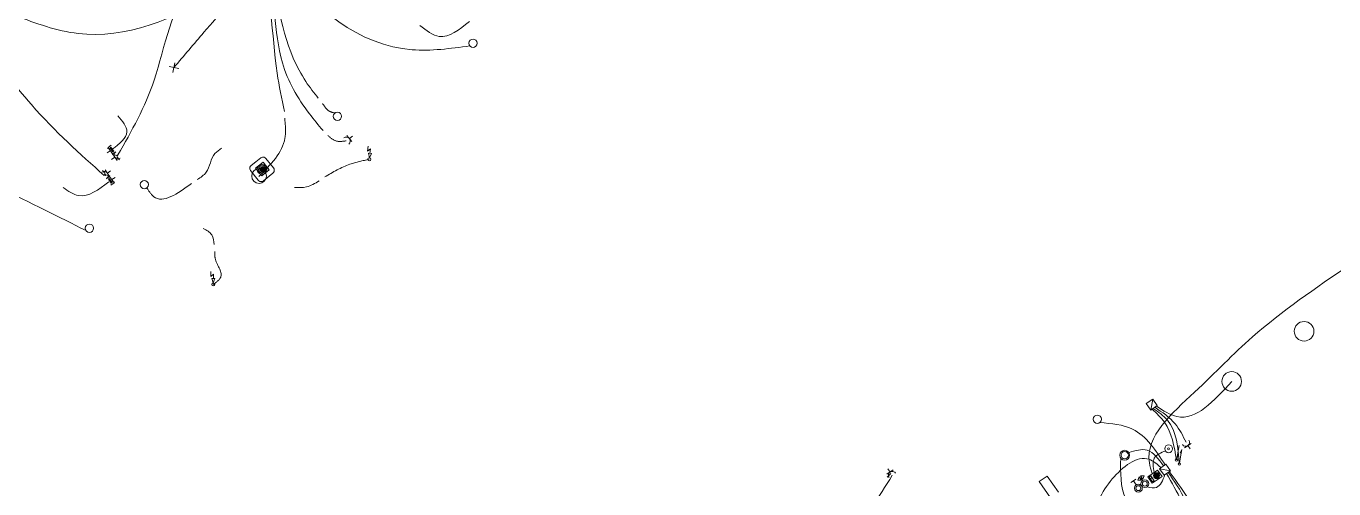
# Model space of a CAD drawing. Header units: metres. Extents: x 2747662.9 to 2747731.3, y 1250221.9 to 1250283.3.
# Drawn here: x 2747687.57 to 2747714.25, y 1250246.71 to 1250256.15 of the extents above; entities that cross this region are included whole.
import ezdxf

# ---------------------------------------------------------------- set-up
doc = ezdxf.new("R2010")
doc.units = ezdxf.units.M
doc.header["$MEASUREMENT"] = 0
doc.linetypes.add('EL_Boden', pattern=[900, 600, -300])
doc.linetypes.add('EL_Hohldecke', pattern=[1500, 600, -300, 0, -300, 0, -300])
doc.layers.add('___elektro', color=7, linetype='Continuous')
doc.layers.add('___sanitär', color=7, linetype='Continuous')

msp = doc.modelspace()

# ---------------------------------------------------------------- linework, layer by layer
at = {"color": 30, "linetype": 'Continuous', "lineweight": 0, "true_color": 0xff8d1c}
for p, q in [((2747711.097, 1250247.599), (2747711.062, 1250247.403)), ((2747711.044, 1250247.303), (2747711.044, 1250247.303)), ((2747711.062, 1250247.403), (2747711.048, 1250247.328)), ((2747711.048, 1250247.328), (2747711.086, 1250247.399)), ((2747711.086, 1250247.399), (2747711.062, 1250247.403)), ((2747711.106, 1250247.245), (2747711.141, 1250247.44)), ((2747711.155, 1250247.516), (2747711.117, 1250247.444)), ((2747711.117, 1250247.444), (2747711.141, 1250247.44)), ((2747711.141, 1250247.44), (2747711.155, 1250247.516)), ((2747711.101, 1250247.22), (2747711.101, 1250247.22))]:
    msp.add_line(p, q, dxfattribs=at)
for centre in [(2747711.044, 1250247.303), (2747711.101, 1250247.22)]:
    msp.add_circle(centre, 0.0253, dxfattribs=at)
for points, knots in [([(2747710.549, 1250247.019), (2747710.525, 1250247.094), (2747710.502, 1250247.17), (2747710.49, 1250247.244), (2747710.403, 1250247.787), (2747710.954, 1250248.255), (2747711.411, 1250248.682), (2747711.848, 1250249.091), (2747712.198, 1250249.463), (2747712.593, 1250249.811), (2747713.189, 1250250.337), (2747713.884, 1250250.808), (2747714.58, 1250251.279)], [0, 0, 0, 0, 1, 1, 1, 2, 2, 2, 3, 3, 3, 4, 4, 4, 4]), ([(2747712.17, 1250248.903), (2747711.806, 1250248.501), (2747711.442, 1250248.1), (2747711.053, 1250248.186), (2747710.915, 1250248.216), (2747710.774, 1250248.308), (2747710.634, 1250248.399)], [0, 0, 0, 0, 1, 1, 1, 2, 2, 2, 2]), ([(2747710.568, 1250248.354), (2747710.674, 1250248.279), (2747710.779, 1250248.204), (2747710.858, 1250248.112), (2747711.049, 1250247.886), (2747711.075, 1250247.553), (2747711.101, 1250247.22)], [0, 0, 0, 0, 1, 1, 1, 2, 2, 2, 2]), ([(2747711.238, 1250247.665), (2747711.172, 1250247.796), (2747711.107, 1250247.927), (2747711.016, 1250248.037), (2747710.903, 1250248.172), (2747710.752, 1250248.274), (2747710.601, 1250248.377)], [0, 0, 0, 0, 1, 1, 1, 2, 2, 2, 2]), ([(2747710.544, 1250248.337), (2747710.636, 1250248.253), (2747710.728, 1250248.168), (2747710.798, 1250248.07), (2747710.95, 1250247.856), (2747710.997, 1250247.58), (2747711.044, 1250247.303)], [0, 0, 0, 0, 1, 1, 1, 2, 2, 2, 2]), ([(2747709.477, 1250248.063), (2747709.715, 1250248.044), (2747709.953, 1250248.024), (2747710.149, 1250247.928), (2747710.429, 1250247.791), (2747710.621, 1250247.496), (2747710.813, 1250247.202)], [0, 0, 0, 0, 1, 1, 1, 2, 2, 2, 2]), ([(2747709.277, 1250246.089), (2747709.392, 1250246.366), (2747709.506, 1250246.642), (2747709.734, 1250246.914), (2747709.939, 1250247.158), (2747710.237, 1250247.399), (2747710.482, 1250247.315), (2747710.569, 1250247.286), (2747710.65, 1250247.215), (2747710.73, 1250247.145)], [0, 0, 0, 0, 1, 1, 1, 2, 2, 2, 3, 3, 3, 3]), ([(2747711.165, 1250245.72), (2747710.672, 1250245.922), (2747710.179, 1250246.124), (2747710.001, 1250246.516), (2747709.896, 1250246.747), (2747709.901, 1250247.044), (2747709.905, 1250247.341)], [0, 0, 0, 0, 1, 1, 1, 2, 2, 2, 2]), ([(2747710.07, 1250247.455), (2747710.202, 1250247.493), (2747710.334, 1250247.531), (2747710.443, 1250247.501), (2747710.578, 1250247.463), (2747710.679, 1250247.321), (2747710.78, 1250247.179)], [0, 0, 0, 0, 1, 1, 1, 2, 2, 2, 2]), ([(2747710.585, 1250247.045), (2747710.567, 1250247.154), (2747710.548, 1250247.262), (2747710.591, 1250247.337), (2747710.631, 1250247.409), (2747710.728, 1250247.449), (2747710.824, 1250247.49)], [0, 0, 0, 0, 1, 1, 1, 2, 2, 2, 2]), ([(2747708.387, 1250243.342), (2747708.664, 1250243.447), (2747708.942, 1250243.551), (2747709.18, 1250243.704), (2747709.558, 1250243.947), (2747709.836, 1250244.314), (2747710.257, 1250244.575), (2747710.669, 1250244.83), (2747711.217, 1250244.983), (2747711.339, 1250245.386), (2747711.381, 1250245.522), (2747711.373, 1250245.687), (2747711.347, 1250245.843), (2747711.274, 1250246.283), (2747711.056, 1250246.654), (2747710.838, 1250247.025)], [0, 0, 0, 0, 1, 1, 1, 2, 2, 2, 3, 3, 3, 4, 4, 4, 5, 5, 5, 5]), ([(2747712.119, 1250245.307), (2747712.075, 1250245.299), (2747712.031, 1250245.292), (2747711.991, 1250245.29), (2747711.548, 1250245.274), (2747711.436, 1250245.986), (2747711.226, 1250246.462), (2747711.124, 1250246.695), (2747710.997, 1250246.871), (2747710.871, 1250247.048)], [0, 0, 0, 0, 1, 1, 1, 2, 2, 2, 3, 3, 3, 3]), ([(2747711.875, 1250245.554), (2747711.831, 1250245.612), (2747711.788, 1250245.669), (2747711.747, 1250245.729), (2747711.598, 1250245.945), (2747711.483, 1250246.184), (2747711.348, 1250246.409), (2747711.211, 1250246.637), (2747711.053, 1250246.85), (2747710.895, 1250247.064)], [0, 0, 0, 0, 1, 1, 1, 2, 2, 2, 3, 3, 3, 3]), ([(2747710.443, 1250246.752), (2747710.513, 1250246.738), (2747710.582, 1250246.725), (2747710.635, 1250246.743), (2747710.72, 1250246.773), (2747710.763, 1250246.888), (2747710.805, 1250247.002)], [0, 0, 0, 0, 1, 1, 1, 2, 2, 2, 2])]:
    msp.add_open_spline(points, degree=3, knots=knots, dxfattribs=at)
at = {"color": 30, "linetype": 'EL_Boden', "lineweight": 0, "true_color": 0xff8d1c}
msp.add_open_spline([(2747705.243, 1250246.989), (2747704.968, 1250246.543), (2747704.693, 1250246.097), (2747704.294, 1250245.833), (2747703.923, 1250245.588), (2747703.445, 1250245.5), (2747702.967, 1250245.412)], degree=3, knots=[0, 0, 0, 0, 1, 1, 1, 2, 2, 2, 2], dxfattribs=at)
at = {"layer": '___elektro', "color": 30, "linetype": 'Continuous', "lineweight": 0, "true_color": 0xff8d1c}
for p, q in [((2747696.635, 1250255.866), (2747696.635, 1250255.866)), ((2747696.754, 1250255.853), (2747696.754, 1250255.853)), ((2747696.622, 1250255.747), (2747696.622, 1250255.747)), ((2747696.741, 1250255.733), (2747696.741, 1250255.733)), ((2747696.741, 1250255.733), (2747696.741, 1250255.733)), ((2747696.741, 1250255.733), (2747696.741, 1250255.733)), ((2747690.682, 1250255.288), (2747690.485, 1250255.324)), ((2747690.565, 1250255.207), (2747690.601, 1250255.404)), ((2747690.583, 1250255.306), (2747690.583, 1250255.306)), ((2747693.855, 1250254.257), (2747693.855, 1250254.257)), ((2747693.868, 1250254.377), (2747693.868, 1250254.377)), ((2747693.974, 1250254.244), (2747693.974, 1250254.244)), ((2747693.974, 1250254.244), (2747693.974, 1250254.244)), ((2747693.974, 1250254.244), (2747693.974, 1250254.244)), ((2747693.988, 1250254.364), (2747693.988, 1250254.364)), ((2747689.241, 1250253.675), (2747689.306, 1250253.72)), ((2747689.241, 1250253.675), (2747689.306, 1250253.72)), ((2747694.216, 1250253.795), (2747694.115, 1250253.92)), ((2747694.165, 1250253.857), (2747694.228, 1250253.907)), ((2747694.228, 1250253.907), (2747694.228, 1250253.907)), ((2747694.228, 1250253.907), (2747694.228, 1250253.907)), ((2747694.535, 1250253.597), (2747694.547, 1250253.703)), ((2747689.286, 1250253.609), (2747689.22, 1250253.563)), ((2747689.286, 1250253.609), (2747689.22, 1250253.563)), ((2747689.22, 1250253.563), (2747689.22, 1250253.563)), ((2747689.22, 1250253.563), (2747689.22, 1250253.563)), ((2747689.286, 1250253.645), (2747689.224, 1250253.663)), ((2747689.286, 1250253.645), (2747689.224, 1250253.663)), ((2747689.332, 1250253.543), (2747689.241, 1250253.675)), ((2747689.332, 1250253.543), (2747689.241, 1250253.675)), ((2747689.377, 1250253.477), (2747689.311, 1250253.432)), ((2747689.377, 1250253.477), (2747689.311, 1250253.432)), ((2747689.311, 1250253.432), (2747689.312, 1250253.432)), ((2747689.311, 1250253.432), (2747689.312, 1250253.432)), ((2747689.311, 1250253.432), (2747689.312, 1250253.432)), ((2747689.311, 1250253.432), (2747689.312, 1250253.432)), ((2747689.329, 1250253.529), (2747689.332, 1250253.543)), ((2747689.329, 1250253.529), (2747689.332, 1250253.543)), ((2747689.417, 1250253.513), (2747689.329, 1250253.529)), ((2747689.417, 1250253.513), (2747689.329, 1250253.529)), ((2747689.397, 1250253.589), (2747689.332, 1250253.543)), ((2747689.397, 1250253.589), (2747689.332, 1250253.543)), ((2747689.332, 1250253.543), (2747689.423, 1250253.411)), ((2747689.332, 1250253.543), (2747689.423, 1250253.411)), ((2747689.422, 1250253.484), (2747689.475, 1250253.424)), ((2747689.422, 1250253.484), (2747689.475, 1250253.424)), ((2747694.594, 1250253.644), (2747694.535, 1250253.597)), ((2747694.613, 1250253.552), (2747694.555, 1250253.558)), ((2747694.574, 1250253.463), (2747694.555, 1250253.558)), ((2747694.571, 1250253.433), (2747694.571, 1250253.433)), ((2747694.574, 1250253.463), (2747694.613, 1250253.552)), ((2747694.584, 1250253.555), (2747694.594, 1250253.644)), ((2747689.183, 1250253.144), (2747689.129, 1250253.204)), ((2747689.272, 1250253.084), (2747689.181, 1250253.216)), ((2747689.227, 1250253.15), (2747689.293, 1250253.196)), ((2747689.293, 1250253.196), (2747689.293, 1250253.196)), ((2747689.293, 1250253.196), (2747689.293, 1250253.196)), ((2747689.187, 1250253.114), (2747689.275, 1250253.098)), ((2747689.207, 1250253.039), (2747689.272, 1250253.084)), ((2747689.275, 1250253.098), (2747689.272, 1250253.084)), ((2747689.272, 1250253.084), (2747689.364, 1250252.953)), ((2747689.364, 1250252.953), (2747689.298, 1250252.907)), ((2747689.318, 1250253.018), (2747689.384, 1250253.064)), ((2747689.319, 1250252.982), (2747689.38, 1250252.964)), ((2747689.384, 1250253.064), (2747689.384, 1250253.064)), ((2747689.93, 1250252.985), (2747689.93, 1250252.985)), ((2747690.049, 1250252.967), (2747690.049, 1250252.967)), ((2747689.913, 1250252.866), (2747689.913, 1250252.866)), ((2747690.032, 1250252.848), (2747690.032, 1250252.848)), ((2747690.032, 1250252.848), (2747690.032, 1250252.848)), ((2747690.032, 1250252.848), (2747690.032, 1250252.848)), ((2747688.812, 1250252.098), (2747688.813, 1250252.098)), ((2747688.791, 1250251.98), (2747688.791, 1250251.98)), ((2747688.909, 1250251.959), (2747688.909, 1250251.959)), ((2747688.909, 1250251.959), (2747688.909, 1250251.959)), ((2747688.909, 1250251.959), (2747688.909, 1250251.959)), ((2747688.931, 1250252.077), (2747688.931, 1250252.077)), ((2747691.337, 1250251.041), (2747691.339, 1250251.148)), ((2747691.391, 1250251.093), (2747691.337, 1250251.041)), ((2747691.389, 1250251.004), (2747691.391, 1250251.093)), ((2747691.418, 1250251.003), (2747691.36, 1250251.004)), ((2747691.387, 1250250.912), (2747691.36, 1250251.004)), ((2747691.386, 1250250.881), (2747691.386, 1250250.881)), ((2747691.387, 1250250.912), (2747691.418, 1250251.003)), ((2747710.559, 1250248.542), (2747710.427, 1250248.451)), ((2747710.427, 1250248.451), (2747710.518, 1250248.32)), ((2747710.439, 1250248.435), (2747710.439, 1250248.435)), ((2747710.444, 1250248.462), (2747710.444, 1250248.463)), ((2747710.45, 1250248.418), (2747710.45, 1250248.418)), ((2747710.46, 1250248.474), (2747710.46, 1250248.474)), ((2747710.461, 1250248.402), (2747710.462, 1250248.402)), ((2747710.473, 1250248.385), (2747710.473, 1250248.385)), ((2747710.477, 1250248.485), (2747710.477, 1250248.485)), ((2747710.484, 1250248.369), (2747710.484, 1250248.369)), ((2747710.493, 1250248.497), (2747710.493, 1250248.497)), ((2747710.496, 1250248.352), (2747710.496, 1250248.352)), ((2747710.51, 1250248.508), (2747710.51, 1250248.508)), ((2747710.518, 1250248.32), (2747710.559, 1250248.542)), ((2747710.518, 1250248.32), (2747710.65, 1250248.411)), ((2747710.526, 1250248.519), (2747710.526, 1250248.519)), ((2747710.542, 1250248.531), (2747710.542, 1250248.531)), ((2747710.65, 1250248.411), (2747710.559, 1250248.542)), ((2747710.568, 1250248.354), (2747710.568, 1250248.354)), ((2747710.57, 1250248.526), (2747710.57, 1250248.526)), ((2747710.582, 1250248.509), (2747710.582, 1250248.509)), ((2747710.584, 1250248.365), (2747710.584, 1250248.365)), ((2747710.593, 1250248.493), (2747710.593, 1250248.493)), ((2747710.601, 1250248.377), (2747710.601, 1250248.377)), ((2747710.604, 1250248.476), (2747710.604, 1250248.476)), ((2747710.616, 1250248.46), (2747710.616, 1250248.46)), ((2747710.617, 1250248.388), (2747710.617, 1250248.388)), ((2747710.627, 1250248.444), (2747710.627, 1250248.444)), ((2747710.634, 1250248.399), (2747710.634, 1250248.399)), ((2747710.639, 1250248.427), (2747710.639, 1250248.427)), ((2747709.38, 1250248.203), (2747709.38, 1250248.203)), ((2747709.498, 1250248.181), (2747709.498, 1250248.181)), ((2747710.507, 1250248.336), (2747710.507, 1250248.336)), ((2747710.535, 1250248.331), (2747710.535, 1250248.331)), ((2747710.551, 1250248.342), (2747710.551, 1250248.342)), ((2747709.358, 1250248.085), (2747709.358, 1250248.085)), ((2747709.477, 1250248.063), (2747709.477, 1250248.063)), ((2747709.477, 1250248.063), (2747709.477, 1250248.063)), ((2747709.477, 1250248.063), (2747709.477, 1250248.063)), ((2747710.837, 1250247.596), (2747710.837, 1250247.596)), ((2747710.948, 1250247.576), (2747710.948, 1250247.576)), ((2747711.21, 1250247.549), (2747711.342, 1250247.64)), ((2747711.276, 1250247.594), (2747711.322, 1250247.529)), ((2747709.905, 1250247.341), (2747709.905, 1250247.341)), ((2747709.905, 1250247.341), (2747709.905, 1250247.341)), ((2747709.93, 1250247.48), (2747709.93, 1250247.48)), ((2747709.987, 1250247.398), (2747709.987, 1250247.398)), ((2747710.044, 1250247.316), (2747710.044, 1250247.316)), ((2747710.07, 1250247.455), (2747710.07, 1250247.455)), ((2747710.817, 1250247.485), (2747710.817, 1250247.485)), ((2747710.928, 1250247.465), (2747710.928, 1250247.465)), ((2747711.322, 1250247.529), (2747711.322, 1250247.529)), ((2747711.322, 1250247.529), (2747711.322, 1250247.529)), ((2747705.264, 1250247.1), (2747705.132, 1250247.009)), ((2747705.137, 1250246.949), (2747705.212, 1250247.022)), ((2747705.198, 1250247.055), (2747705.152, 1250247.121)), ((2747705.152, 1250247.121), (2747705.152, 1250247.121)), ((2747705.152, 1250247.121), (2747705.152, 1250247.121)), ((2747705.198, 1250247.055), (2747705.198, 1250247.055)), ((2747710.656, 1250247.094), (2747710.459, 1250246.957)), ((2747710.574, 1250247.037), (2747710.574, 1250247.037)), ((2747710.608, 1250247.024), (2747710.665, 1250246.941)), ((2747710.616, 1250247.029), (2747710.673, 1250246.947)), ((2747710.624, 1250247.035), (2747710.681, 1250246.953)), ((2747710.638, 1250247.032), (2747710.684, 1250246.967)), ((2747710.652, 1250247.03), (2747710.686, 1250246.981)), ((2747710.748, 1250246.962), (2747710.656, 1250247.094)), ((2747710.672, 1250247.019), (2747710.683, 1250247.003)), ((2747710.829, 1250247.213), (2747710.698, 1250247.122)), ((2747710.698, 1250247.122), (2747710.789, 1250246.991)), ((2747710.698, 1250247.122), (2747710.92, 1250247.082)), ((2747710.702, 1250247.028), (2747710.702, 1250247.028)), ((2747710.709, 1250247.106), (2747710.709, 1250247.106)), ((2747710.714, 1250247.134), (2747710.714, 1250247.134)), ((2747710.72, 1250247.089), (2747710.72, 1250247.089)), ((2747710.73, 1250247.145), (2747710.731, 1250247.145)), ((2747710.732, 1250247.073), (2747710.732, 1250247.073)), ((2747710.743, 1250247.057), (2747710.743, 1250247.057)), ((2747710.747, 1250247.156), (2747710.747, 1250247.156)), ((2747710.755, 1250247.04), (2747710.755, 1250247.04)), ((2747710.763, 1250247.168), (2747710.763, 1250247.168)), ((2747710.766, 1250247.024), (2747710.766, 1250247.024)), ((2747710.78, 1250247.179), (2747710.78, 1250247.179)), ((2747710.789, 1250246.991), (2747710.92, 1250247.082)), ((2747710.796, 1250247.191), (2747710.796, 1250247.191)), ((2747710.813, 1250247.202), (2747710.813, 1250247.202)), ((2747710.92, 1250247.082), (2747710.829, 1250247.213)), ((2747710.838, 1250247.025), (2747710.838, 1250247.025)), ((2747710.84, 1250247.197), (2747710.841, 1250247.197)), ((2747710.852, 1250247.18), (2747710.852, 1250247.181)), ((2747710.854, 1250247.036), (2747710.854, 1250247.036)), ((2747710.863, 1250247.164), (2747710.863, 1250247.164)), ((2747710.871, 1250247.048), (2747710.871, 1250247.048)), ((2747710.875, 1250247.148), (2747710.875, 1250247.148)), ((2747710.886, 1250247.131), (2747710.886, 1250247.131)), ((2747710.887, 1250247.059), (2747710.887, 1250247.059)), ((2747710.897, 1250247.115), (2747710.897, 1250247.115)), ((2747710.904, 1250247.07), (2747710.904, 1250247.07)), ((2747710.909, 1250247.098), (2747710.909, 1250247.098)), ((2747710.164, 1250246.874), (2747710.115, 1250246.84)), ((2747710.164, 1250246.874), (2747710.213, 1250246.908)), ((2747710.221, 1250246.792), (2747710.164, 1250246.874)), ((2747710.221, 1250246.792), (2747710.221, 1250246.792)), ((2747710.252, 1250246.887), (2747710.279, 1250246.954)), ((2747710.252, 1250246.887), (2747710.324, 1250246.888)), ((2747710.324, 1250246.888), (2747710.279, 1250246.954)), ((2747710.302, 1250246.921), (2747710.335, 1250246.944)), ((2747710.384, 1250246.978), (2747710.312, 1250246.977)), ((2747710.357, 1250246.911), (2747710.312, 1250246.977)), ((2747710.318, 1250246.932), (2747710.352, 1250246.883)), ((2747710.332, 1250246.772), (2747710.332, 1250246.772)), ((2747710.332, 1250246.772), (2747710.332, 1250246.772)), ((2747710.352, 1250246.883), (2747710.352, 1250246.883)), ((2747710.384, 1250246.978), (2747710.357, 1250246.911)), ((2747710.443, 1250246.752), (2747710.443, 1250246.752)), ((2747710.459, 1250246.957), (2747710.55, 1250246.826)), ((2747710.464, 1250246.863), (2747710.464, 1250246.863)), ((2747710.505, 1250246.891), (2747710.505, 1250246.891)), ((2747710.51, 1250246.919), (2747710.543, 1250246.942)), ((2747710.55, 1250246.826), (2747710.748, 1250246.962)), ((2747710.586, 1250246.984), (2747710.62, 1250246.935)), ((2747710.589, 1250246.998), (2747710.634, 1250246.933)), ((2747710.589, 1250246.962), (2747710.601, 1250246.946)), ((2747710.591, 1250247.012), (2747710.648, 1250246.93)), ((2747710.6, 1250247.018), (2747710.657, 1250246.936)), ((2747710.665, 1250246.905), (2747710.665, 1250246.905)), ((2747710.777, 1250247.007), (2747710.777, 1250247.007)), ((2747710.805, 1250247.002), (2747710.805, 1250247.002)), ((2747710.822, 1250247.014), (2747710.822, 1250247.014))]:
    msp.add_line(p, q, dxfattribs=at)
for points in [[(2747689.299, 1250253.678), (2747689.356, 1250253.596), (2747689.339, 1250253.585), (2747689.282, 1250253.667)], [(2747689.299, 1250253.678), (2747689.356, 1250253.596), (2747689.339, 1250253.585), (2747689.282, 1250253.667)], [(2747689.305, 1250252.949), (2747689.248, 1250253.031), (2747689.265, 1250253.042), (2747689.322, 1250252.96)], [(2747710.487, 1250246.952), (2747710.555, 1250246.853), (2747710.588, 1250246.876), (2747710.52, 1250246.975)]]:
    msp.add_lwpolyline(points, close=True, dxfattribs=at)
for centre, radius in [((2747696.688, 1250255.8), 0.085), ((2747693.921, 1250254.31), 0.085), ((2747689.427, 1250253.511), 0.01), ((2747689.427, 1250253.511), 0.01), ((2747694.571, 1250253.433), 0.0303), ((2747692.321, 1250253.091), 0.15), ((2747689.178, 1250253.116), 0.01), ((2747689.981, 1250252.917), 0.085), ((2747688.861, 1250252.028), 0.085), ((2747691.386, 1250250.881), 0.0303), ((2747713.648, 1250249.926), 0.2), ((2747712.17, 1250248.903), 0.2), ((2747709.428, 1250248.133), 0.085), ((2747710.883, 1250247.53), 0.08), ((2747709.987, 1250247.398), 0.1), ((2747709.987, 1250247.398), 0.075), ((2747710.883, 1250247.53), 0.02), ((2747710.636, 1250246.982), 0.06), ((2747710.266, 1250246.726), 0.08), ((2747710.266, 1250246.726), 0.05), ((2747710.398, 1250246.817), 0.08), ((2747710.398, 1250246.817), 0.05)]:
    msp.add_circle(centre, radius, dxfattribs=at)
for centre, start, end in [((2747694.103, 1250253.807), 308.7099, 128.7099), ((2747689.443, 1250253.523), 124.7099, 304.7099), ((2747689.443, 1250253.523), 124.7099, 304.7099), ((2747689.161, 1250253.104), 304.7099, 124.7099), ((2747711.231, 1250247.66), 214.7099, 34.7099), ((2747705.243, 1250246.989), 34.7099, 214.7099)]:
    msp.add_arc(centre, 0.08, start, end, dxfattribs=at)
for points, knots in [([(2747693.53, 1250254.679), (2747693.443, 1250254.79), (2747693.355, 1250254.9), (2747693.277, 1250255.018), (2747693.177, 1250255.169), (2747693.092, 1250255.331), (2747693.021, 1250255.497), (2747692.731, 1250256.167), (2747692.658, 1250256.886), (2747692.586, 1250257.655), (2747692.569, 1250257.837), (2747692.552, 1250258.02), (2747692.607, 1250258.174), (2747692.678, 1250258.369), (2747692.868, 1250258.514), (2747693.057, 1250258.66)], [0, 0, 0, 0, 1, 1, 1, 2, 2, 2, 3, 3, 3, 4, 4, 4, 5, 5, 5, 5]), ([(2747696.622, 1250255.747), (2747696.227, 1250255.692), (2747695.832, 1250255.637), (2747695.443, 1250255.669), (2747694.39, 1250255.754), (2747693.384, 1250256.475), (2747692.84, 1250257.531), (2747692.729, 1250257.746), (2747692.638, 1250257.974), (2747692.689, 1250258.164), (2747692.737, 1250258.341), (2747692.909, 1250258.485), (2747693.082, 1250258.628)], [0, 0, 0, 0, 1, 1, 1, 2, 2, 2, 3, 3, 3, 4, 4, 4, 4]), ([(2747690.583, 1250255.306), (2747690.791, 1250255.549), (2747690.998, 1250255.791), (2747691.198, 1250256.024), (2747691.357, 1250256.211), (2747691.511, 1250256.391), (2747691.689, 1250256.6), (2747691.942, 1250256.897), (2747692.244, 1250257.252), (2747692.133, 1250257.584), (2747692.12, 1250257.623), (2747692.102, 1250257.662), (2747692.083, 1250257.7)], [0, 0, 0, 0, 1, 1, 1, 2, 2, 2, 3, 3, 3, 4, 4, 4, 4]), ([(2747692.841, 1250254.41), (2747692.785, 1250254.668), (2747692.729, 1250254.925), (2747692.69, 1250255.19), (2747692.571, 1250255.993), (2747692.609, 1250256.859), (2747692.216, 1250257.557), (2747692.184, 1250257.614), (2747692.149, 1250257.669), (2747692.114, 1250257.725)], [0, 0, 0, 0, 1, 1, 1, 2, 2, 2, 3, 3, 3, 3]), ([(2747693.627, 1250254.018), (2747693.532, 1250254.131), (2747693.438, 1250254.244), (2747693.348, 1250254.361), (2747693.11, 1250254.675), (2747692.908, 1250255.024), (2747692.798, 1250255.403), (2747692.612, 1250256.038), (2747692.685, 1250256.759), (2747692.388, 1250257.336), (2747692.316, 1250257.475), (2747692.223, 1250257.606), (2747692.13, 1250257.738)], [0, 0, 0, 0, 1, 1, 1, 2, 2, 2, 3, 3, 3, 4, 4, 4, 4]), ([(2747687.354, 1250256.362), (2747687.771, 1250256.206), (2747688.189, 1250256.049), (2747688.628, 1250255.999), (2747689.581, 1250255.89), (2747690.632, 1250256.284), (2747691.39, 1250256.82), (2747691.573, 1250256.949), (2747691.739, 1250257.087), (2747691.916, 1250257.275), (2747692.015, 1250257.381), (2747692.119, 1250257.504), (2747692.089, 1250257.627), (2747692.084, 1250257.647), (2747692.076, 1250257.667), (2747692.068, 1250257.688)], [0, 0, 0, 0, 1, 1, 1, 2, 2, 2, 3, 3, 3, 4, 4, 4, 5, 5, 5, 5]), ([(2747689.443, 1250253.523), (2747689.719, 1250254.008), (2747689.995, 1250254.493), (2747690.18, 1250255.045), (2747690.414, 1250255.739), (2747690.503, 1250256.54), (2747691.006, 1250257.007), (2747691.156, 1250257.147), (2747691.343, 1250257.257), (2747691.531, 1250257.367)], [0, 0, 0, 0, 1, 1, 1, 2, 2, 2, 3, 3, 3, 3]), ([(2747696.615, 1250256.242), (2747696.408, 1250256.077), (2747696.201, 1250255.912), (2747695.999, 1250255.939), (2747695.866, 1250255.958), (2747695.735, 1250256.061), (2747695.604, 1250256.164)], [0, 0, 0, 0, 1, 1, 1, 2, 2, 2, 2]), ([(2747689.161, 1250253.104), (2747688.665, 1250253.545), (2747688.17, 1250253.985), (2747687.676, 1250254.549), (2747687.331, 1250254.942), (2747686.988, 1250255.395), (2747686.547, 1250255.449), (2747686.32, 1250255.477), (2747686.066, 1250255.399), (2747685.813, 1250255.321)], [0, 0, 0, 0, 1, 1, 1, 2, 2, 2, 3, 3, 3, 3]), ([(2747688.791, 1250251.98), (2747688.239, 1250252.257), (2747687.688, 1250252.534), (2747686.988, 1250252.874), (2747686.148, 1250253.281), (2747685.094, 1250253.78), (2747685.227, 1250254.529), (2747685.257, 1250254.693), (2747685.343, 1250254.87), (2747685.462, 1250255.005), (2747685.531, 1250255.084), (2747685.612, 1250255.149), (2747685.693, 1250255.214)], [0, 0, 0, 0, 1, 1, 1, 2, 2, 2, 3, 3, 3, 4, 4, 4, 4]), ([(2747689.327, 1250253.637), (2747689.475, 1250253.752), (2747689.624, 1250253.866), (2747689.626, 1250253.994), (2747689.627, 1250254.097), (2747689.534, 1250254.208), (2747689.441, 1250254.319)], [0, 0, 0, 0, 1, 1, 1, 2, 2, 2, 2]), ([(2747691.061, 1250253.019), (2747691.13, 1250253.063), (2747691.198, 1250253.108), (2747691.244, 1250253.17), (2747691.324, 1250253.28), (2747691.333, 1250253.446), (2747691.42, 1250253.55), (2747691.457, 1250253.594), (2747691.508, 1250253.627), (2747691.558, 1250253.66)], [0, 0, 0, 0, 1, 1, 1, 2, 2, 2, 3, 3, 3, 3]), ([(2747689.254, 1250252.973), (2747689.047, 1250252.815), (2747688.84, 1250252.657), (2747688.639, 1250252.694), (2747688.532, 1250252.713), (2747688.428, 1250252.786), (2747688.323, 1250252.859)], [0, 0, 0, 0, 1, 1, 1, 2, 2, 2, 2]), ([(2747693.547, 1250252.995), (2747693.463, 1250252.942), (2747693.379, 1250252.89), (2747693.287, 1250252.869), (2747693.209, 1250252.851), (2747693.126, 1250252.855), (2747693.043, 1250252.859)], [0, 0, 0, 0, 1, 1, 1, 2, 2, 2, 2]), ([(2747691.408, 1250251.693), (2747691.399, 1250251.765), (2747691.39, 1250251.837), (2747691.355, 1250251.891), (2747691.317, 1250251.949), (2747691.25, 1250251.987), (2747691.183, 1250252.024)], [0, 0, 0, 0, 1, 1, 1, 2, 2, 2, 2])]:
    msp.add_open_spline(points, degree=3, knots=knots, dxfattribs=at)
at = {"layer": '___elektro', "color": 30, "linetype": 'EL_Hohldecke', "lineweight": 0, "true_color": 0xff8d1c}
for points, knots in [([(2747693.868, 1250254.377), (2747693.827, 1250254.387), (2747693.785, 1250254.397), (2747693.751, 1250254.418), (2747693.695, 1250254.451), (2747693.657, 1250254.511), (2747693.619, 1250254.57)], [0, 0, 0, 0, 1, 1, 1, 2, 2, 2, 2]), ([(2747692.318, 1250253.082), (2747692.559, 1250253.324), (2747692.799, 1250253.566), (2747692.85, 1250253.866), (2747692.872, 1250253.994), (2747692.859, 1250254.132), (2747692.846, 1250254.27)], [0, 0, 0, 0, 1, 1, 1, 2, 2, 2, 2]), ([(2747694.101, 1250253.81), (2747694.032, 1250253.8), (2747693.963, 1250253.79), (2747693.901, 1250253.806), (2747693.837, 1250253.824), (2747693.781, 1250253.871), (2747693.725, 1250253.918)], [0, 0, 0, 0, 1, 1, 1, 2, 2, 2, 2]), ([(2747693.662, 1250253.074), (2747693.829, 1250253.171), (2747693.996, 1250253.268), (2747694.176, 1250253.331), (2747694.303, 1250253.376), (2747694.437, 1250253.405), (2747694.571, 1250253.433)], [0, 0, 0, 0, 1, 1, 1, 2, 2, 2, 2]), ([(2747690.032, 1250252.848), (2747690.077, 1250252.78), (2747690.122, 1250252.711), (2747690.175, 1250252.67), (2747690.364, 1250252.524), (2747690.655, 1250252.733), (2747690.945, 1250252.941)], [0, 0, 0, 0, 1, 1, 1, 2, 2, 2, 2]), ([(2747691.386, 1250250.881), (2747691.456, 1250250.932), (2747691.526, 1250250.982), (2747691.544, 1250251.043), (2747691.576, 1250251.148), (2747691.453, 1250251.283), (2747691.426, 1250251.414), (2747691.417, 1250251.461), (2747691.419, 1250251.508), (2747691.422, 1250251.554)], [0, 0, 0, 0, 1, 1, 1, 2, 2, 2, 3, 3, 3, 3])]:
    msp.add_open_spline(points, degree=3, knots=knots, dxfattribs=at)
at = {"layer": '___sanitär', "color": 106, "linetype": 'Continuous', "lineweight": 0, "true_color": 0x008a1e}
for p, q in [((2747692.257, 1250253.385), (2747692.355, 1250253.463)), ((2747692.257, 1250253.385), (2747692.355, 1250253.463)), ((2747692.372, 1250253.473), (2747692.355, 1250253.463)), ((2747692.372, 1250253.473), (2747692.355, 1250253.463)), ((2747692.355, 1250253.463), (2747692.355, 1250253.463)), ((2747692.39, 1250253.479), (2747692.372, 1250253.473)), ((2747692.39, 1250253.479), (2747692.372, 1250253.473)), ((2747692.41, 1250253.479), (2747692.39, 1250253.479)), ((2747692.41, 1250253.479), (2747692.39, 1250253.479)), ((2747692.429, 1250253.475), (2747692.41, 1250253.479)), ((2747692.429, 1250253.475), (2747692.41, 1250253.479)), ((2747692.446, 1250253.465), (2747692.429, 1250253.475)), ((2747692.446, 1250253.465), (2747692.429, 1250253.475)), ((2747692.46, 1250253.452), (2747692.446, 1250253.465)), ((2747692.46, 1250253.452), (2747692.446, 1250253.465)), ((2747692.46, 1250253.452), (2747692.46, 1250253.452)), ((2747692.46, 1250253.452), (2747692.617, 1250253.256)), ((2747692.46, 1250253.452), (2747692.617, 1250253.256)), ((2747692.136, 1250253.275), (2747692.132, 1250253.256)), ((2747692.136, 1250253.275), (2747692.132, 1250253.256)), ((2747692.132, 1250253.256), (2747692.132, 1250253.237)), ((2747692.132, 1250253.256), (2747692.132, 1250253.237)), ((2747692.132, 1250253.237), (2747692.137, 1250253.218)), ((2747692.132, 1250253.237), (2747692.137, 1250253.218)), ((2747692.146, 1250253.292), (2747692.136, 1250253.275)), ((2747692.146, 1250253.292), (2747692.136, 1250253.275)), ((2747692.137, 1250253.218), (2747692.148, 1250253.202)), ((2747692.137, 1250253.218), (2747692.148, 1250253.202)), ((2747692.159, 1250253.306), (2747692.146, 1250253.292)), ((2747692.159, 1250253.306), (2747692.146, 1250253.292)), ((2747692.148, 1250253.202), (2747692.148, 1250253.202)), ((2747692.305, 1250253.006), (2747692.148, 1250253.202)), ((2747692.305, 1250253.006), (2747692.148, 1250253.202)), ((2747692.159, 1250253.306), (2747692.257, 1250253.385)), ((2747692.159, 1250253.306), (2747692.257, 1250253.385)), ((2747692.159, 1250253.306), (2747692.159, 1250253.306)), ((2747692.249, 1250253.25), (2747692.405, 1250253.376)), ((2747692.405, 1250253.376), (2747692.249, 1250253.25)), ((2747692.249, 1250253.25), (2747692.375, 1250253.094)), ((2747692.249, 1250253.25), (2747692.375, 1250253.094)), ((2747692.249, 1250253.25), (2747692.249, 1250253.25)), ((2747692.257, 1250253.385), (2747692.257, 1250253.385)), ((2747692.335, 1250253.225), (2747692.368, 1250253.184)), ((2747692.378, 1250253.276), (2747692.337, 1250253.243)), ((2747692.373, 1250253.188), (2747692.34, 1250253.228)), ((2747692.341, 1250253.238), (2747692.382, 1250253.271)), ((2747692.352, 1250253.224), (2747692.37, 1250253.2)), ((2747692.377, 1250253.259), (2747692.353, 1250253.241)), ((2747692.375, 1250253.204), (2747692.356, 1250253.227)), ((2747692.357, 1250253.236), (2747692.381, 1250253.255)), ((2747692.358, 1250253.24), (2747692.363, 1250253.244)), ((2747692.361, 1250253.224), (2747692.366, 1250253.228)), ((2747692.375, 1250253.243), (2747692.37, 1250253.238)), ((2747692.37, 1250253.212), (2747692.375, 1250253.215)), ((2747692.374, 1250253.234), (2747692.379, 1250253.238)), ((2747692.375, 1250253.094), (2747692.53, 1250253.22)), ((2747692.53, 1250253.22), (2747692.375, 1250253.094)), ((2747692.423, 1250253.219), (2747692.382, 1250253.187)), ((2747692.407, 1250253.222), (2747692.384, 1250253.203)), ((2747692.384, 1250253.203), (2747692.388, 1250253.207)), ((2747692.39, 1250253.224), (2747692.385, 1250253.22)), ((2747692.386, 1250253.182), (2747692.427, 1250253.215)), ((2747692.387, 1250253.198), (2747692.411, 1250253.217)), ((2747692.389, 1250253.254), (2747692.408, 1250253.23)), ((2747692.389, 1250253.215), (2747692.394, 1250253.219)), ((2747692.39, 1250253.235), (2747692.39, 1250253.235)), ((2747692.39, 1250253.235), (2747692.39, 1250253.235)), ((2747692.392, 1250253.27), (2747692.424, 1250253.229)), ((2747692.413, 1250253.234), (2747692.394, 1250253.257)), ((2747692.429, 1250253.233), (2747692.396, 1250253.274)), ((2747692.405, 1250253.376), (2747692.53, 1250253.22)), ((2747692.405, 1250253.376), (2747692.53, 1250253.22)), ((2747692.405, 1250253.376), (2747692.405, 1250253.376)), ((2747692.53, 1250253.22), (2747692.531, 1250253.22)), ((2747692.605, 1250253.151), (2747692.619, 1250253.165)), ((2747692.605, 1250253.151), (2747692.619, 1250253.165)), ((2747692.617, 1250253.256), (2747692.617, 1250253.256)), ((2747692.627, 1250253.239), (2747692.617, 1250253.256)), ((2747692.627, 1250253.239), (2747692.617, 1250253.256)), ((2747692.619, 1250253.165), (2747692.628, 1250253.182)), ((2747692.619, 1250253.165), (2747692.628, 1250253.182)), ((2747692.632, 1250253.221), (2747692.627, 1250253.239)), ((2747692.632, 1250253.221), (2747692.627, 1250253.239)), ((2747692.628, 1250253.182), (2747692.633, 1250253.201)), ((2747692.628, 1250253.182), (2747692.633, 1250253.201)), ((2747692.633, 1250253.201), (2747692.632, 1250253.221)), ((2747692.633, 1250253.201), (2747692.632, 1250253.221)), ((2747692.305, 1250253.006), (2747692.305, 1250253.006)), ((2747692.305, 1250253.006), (2747692.319, 1250252.992)), ((2747692.305, 1250253.006), (2747692.319, 1250252.992)), ((2747692.319, 1250252.992), (2747692.336, 1250252.983)), ((2747692.319, 1250252.992), (2747692.336, 1250252.983)), ((2747692.336, 1250252.983), (2747692.354, 1250252.978)), ((2747692.336, 1250252.983), (2747692.354, 1250252.978)), ((2747692.354, 1250252.978), (2747692.374, 1250252.979)), ((2747692.354, 1250252.978), (2747692.374, 1250252.979)), ((2747692.374, 1250252.979), (2747692.393, 1250252.984)), ((2747692.374, 1250252.979), (2747692.393, 1250252.984)), ((2747692.375, 1250253.094), (2747692.375, 1250253.094)), ((2747692.393, 1250252.984), (2747692.409, 1250252.994)), ((2747692.393, 1250252.984), (2747692.409, 1250252.994)), ((2747692.605, 1250253.151), (2747692.409, 1250252.994)), ((2747692.605, 1250253.151), (2747692.409, 1250252.994)), ((2747692.409, 1250252.994), (2747692.409, 1250252.994)), ((2747692.605, 1250253.151), (2747692.605, 1250253.151)), ((2747708.406, 1250246.974), (2747708.241, 1250246.86)), ((2747708.406, 1250246.974), (2747708.241, 1250246.86)), ((2747708.241, 1250246.86), (2747708.241, 1250246.86)), ((2747708.241, 1250246.86), (2747708.469, 1250246.531)), ((2747708.469, 1250246.531), (2747708.241, 1250246.86)), ((2747708.406, 1250246.974), (2747708.406, 1250246.974)), ((2747708.406, 1250246.974), (2747708.633, 1250246.645)), ((2747708.633, 1250246.645), (2747708.406, 1250246.974))]:
    msp.add_line(p, q, dxfattribs=at)
for centre, radius in [((2747692.382, 1250253.229), 0.0975), ((2747692.382, 1250253.229), 0.0737), ((2747692.39, 1250253.235), 0.0445), ((2747692.39, 1250253.235), 0.0445), ((2747692.39, 1250253.235), 0.0375), ((2747692.39, 1250253.235), 0.0375), ((2747692.39, 1250253.235), 0.0375), ((2747692.39, 1250253.235), 0.0375)]:
    msp.add_circle(centre, radius, dxfattribs=at)
for centre, radius, start, end in [((2747692.338, 1250253.227), 0.003, 38.7099, 218.7099), ((2747692.339, 1250253.241), 0.003, 128.7099, 308.7099), ((2747692.354, 1250253.226), 0.003, 38.7099, 218.7099), ((2747692.355, 1250253.238), 0.003, 128.7099, 308.7099), ((2747692.404, 1250253.245), 0.041, 148.6622, 280.7576), ((2747692.404, 1250253.245), 0.041, 148.6622, 280.7576), ((2747692.404, 1250253.245), 0.041, 148.6622, 280.7576), ((2747692.37, 1250253.186), 0.003, 218.7099, 38.7099), ((2747692.372, 1250253.236), 0.003, 128.7099, 308.7099), ((2747692.373, 1250253.202), 0.003, 218.7099, 38.7099), ((2747692.377, 1250253.24), 0.003, 308.7099, 128.7099), ((2747692.379, 1250253.257), 0.003, 308.7099, 128.7099), ((2747692.38, 1250253.273), 0.003, 308.7099, 128.7099), ((2747692.384, 1250253.184), 0.003, 128.7099, 308.7099), ((2747692.385, 1250253.201), 0.003, 128.7099, 308.7099), ((2747692.387, 1250253.217), 0.003, 128.7099, 308.7099), ((2747692.391, 1250253.256), 0.003, 38.7099, 218.7099), ((2747692.392, 1250253.222), 0.003, 308.7099, 128.7099), ((2747692.394, 1250253.272), 0.003, 38.7099, 218.7099), ((2747692.409, 1250253.219), 0.003, 308.7099, 128.7099), ((2747692.41, 1250253.232), 0.003, 218.7099, 38.7099), ((2747692.425, 1250253.217), 0.003, 308.7099, 128.7099), ((2747692.426, 1250253.231), 0.003, 218.7099, 38.7099)]:
    msp.add_arc(centre, radius, start, end, dxfattribs=at)

doc.saveas('drawing.dxf')
